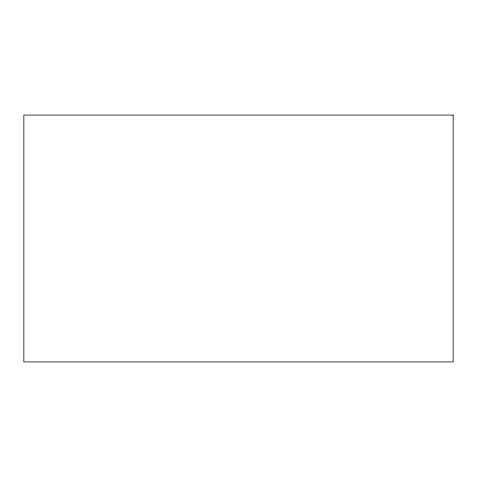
<?xml version="1.0" encoding="UTF-8"?>
<svg xmlns="http://www.w3.org/2000/svg" width="477" height="477" viewBox="0 0 477 477"><rect width="100%" height="100%" fill="white"/><g stroke="black" fill="none" stroke-linecap="round" stroke-linejoin="round"><path stroke-width="0.72" d="M453.15 115.076L23.85 115.076L23.85 361.924L453.15 361.924L453.15 115.076"/></g></svg>
